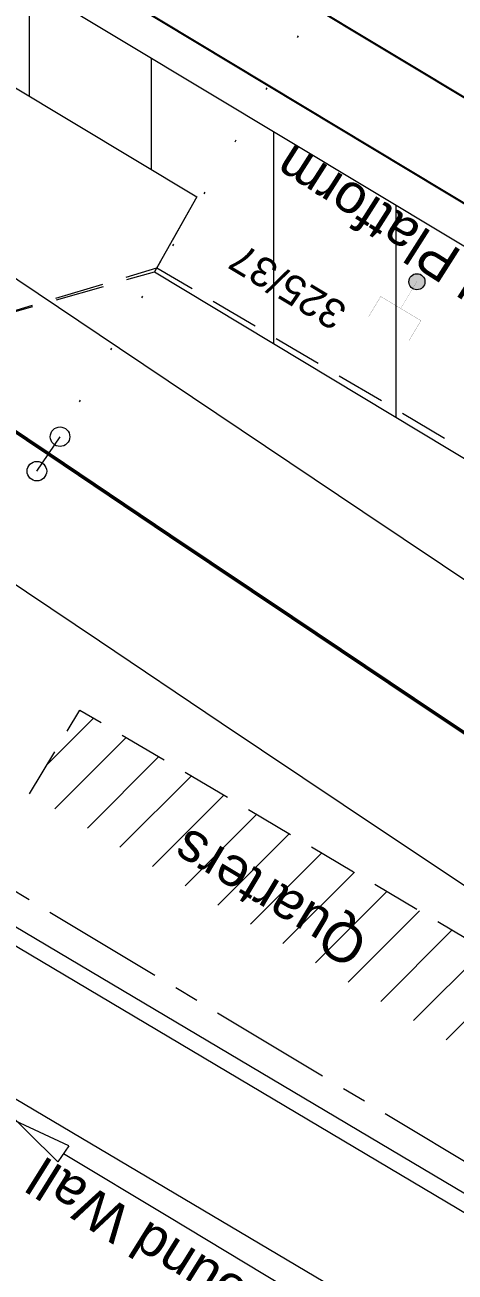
# Model space of a CAD drawing. Header units: metres. Extents: x 560405 to 1249476, y 3385111 to 6787087.
# Drawn here: x 624135.4 to 624157.4, y 3393725 to 3393788.7 of the extents above; entities that cross this region are included whole.
import ezdxf
from ezdxf.enums import TextEntityAlignment as Align

# ---------------------------------------------------------------- set-up
doc = ezdxf.new("R2010")
doc.units = ezdxf.units.M
doc.header["$MEASUREMENT"] = 0
for name, pattern in [('ACAD_ISO07W100', [3, 0, -3]), ('CENTER', [2, 1.25, -0.25, 0.25, -0.25]), ('DASHED', [0.75, 0.5, -0.25])]:
    doc.linetypes.add(name, pattern=pattern)
for name, color, linetype, lineweight in [('Cardinal_Leader', 10, 'Continuous', 0), ('Compound Wall', 7, 'Continuous', 13), ('DOTED LINE', 7, 'ACAD_ISO07W100', 18), ('Existing Railway Boundary', 7, 'CENTER', 0), ('Gate', 7, 'Continuous', 13), ('Govt buliding', 7, 'Continuous', 13), ('Grill', 7, 'Continuous', 13), ('NEW MANDI GOBINDGARH PLATFORM', 1, 'Continuous', 0), ('OHE MAST', 7, 'Continuous', 0), ('OHE MAST TEXT', 7, 'Continuous', 0), ('Platform', 7, 'Continuous', 0), ('PROPOSED DFCC TRACK', 1, 'Continuous', 0), ('Subroad Edge', 34, 'Continuous', 0), ('Text', 7, 'Continuous', 0)]:
    doc.layers.add(name, color=color, linetype=linetype, lineweight=lineweight)
doc.layers.add('OP-3 CH UP', color=7, linetype='Continuous')
doc.layers.add('Point Code', color=7, linetype='Continuous')
doc.styles.add('ARIAL', font='arial.ttf')
doc.styles.get("Standard").update_dxf_attribs({"font": 'arial.ttf'})
doc.styles.add('Text', font='arial.ttf', dxfattribs={"height": 2})
doc.linetypes.add('F-LINE', pattern='A,0.6,["X",Standard,S=0.3,R=0,X=0,Y=-0.15],0.1', length=0.7)

# ---------------------------------------------------------------- blocks, each defined once
blk = doc.blocks.new('GT')
at = {"layer": 'Gate'}
for p, q in [((-0.5, -0.5), (-0.5, 0.5)), ((-0.5, 0.5), (0.5, -0.5)), ((0.5, 0.5), (0.5, -0.5))]:
    blk.add_line(p, q, dxfattribs=at)
at = {"layer": 'Gate', "flags": 128}
blk.add_lwpolyline([(0.5, 0.5), (-0.5, -0.5)], dxfattribs=at)
blk = doc.blocks.new('OHE MAST')
h = blk.add_hatch(color=256)
edge = h.paths.add_edge_path()
edge.add_arc((0, 0), 0.4115136487034073, 0, 360)
at = {"lineweight": 13, "const_width": 0.008, "flags": 128}
for points in [[(1.200000000093132, 2.8), (1.200000000093132, 1.6), (-1.199999999906868, 1.6), (-1.199999999906868, 2.8)], [(9.313225746154786e-11, 1.6), (0, 0)]]:
    blk.add_lwpolyline(points, dxfattribs=at)
blk.add_circle((0, 0), 0.4115136487034073)
blk = doc.blocks.new('IR YARD GVG SURVEY DATA')
at = {"layer": 'Point Code'}
for points in [[(469.59662819951, -308.5986517633875), (418.0004446375572, -277.6348456804273), (393.5273563146798, -262.9309721758385), (385.0562953778223, -257.8288366241591), (376.2976407405612, -252.5805431762125), (367.5535959162706, -247.3370964195466), (358.8191394733252, -242.0937824080071), (349.728335489501, -236.6197789354667), (341.1100180816398, -231.4411491755618), (332.6588099496242, -226.3503659383037), (324.1754077804134, -221.2742638191098), (315.4675063928215, -216.0447026537136), (291.60617584411, -201.7418365160161), (286.5175081846273, -198.6022091253867), (229.6975189846754, -164.5756109892135), (-44.93120048456618, 0.80944272703141), (-277.5737469796792, 140.8444503059364), (-386.4566428520636, 206.4833873087807), (-446.0607546468921, 242.2842125915448), (-475.4482587726435, 259.7013111621523)], [(-370.4281217708756, 191.2172618827545), (-335.7304330617336, 170.3427807513098), (-281.3252116281805, 137.6737072430214), (-47.26612189537127, -3.176565798414998), (226.8052421017836, -168.2143022085505), (266.8576095613603, -192.4391822710227)]]:
    blk.add_lwpolyline(points, dxfattribs=at)

msp = doc.modelspace()

# ---------------------------------------------------------------- hatches: boundary and pattern name
at = {"layer": 'Govt buliding', "linetype": 'ByBlock', "lineweight": 9, "ltscale": 5}
h = msp.add_hatch(dxfattribs=at)
h.set_pattern_fill('ANSI31', color=3, scale=15)
h.set_pattern_definition([(45, (0, 0), (-1.325825214724776, 1.325825214724777), [])])
h.paths.add_polyline_path([(624135.6107398212, 3393749.424935068), (624138.1979273079, 3393753.702263271), (624177.5864305667, 3393730.448724996), (624174.9992430798, 3393726.171396794)])
at = {"layer": 'NEW MANDI GOBINDGARH PLATFORM', "lineweight": 15}
h = msp.add_hatch(dxfattribs=at)
h.set_pattern_fill('ANSI31', scale=50, angle=45)
h.set_pattern_definition([(90, (-251.891050261911, -273.0517975003459), (-6.25, 1.332267629550188e-15), [])])
h.paths.add_polyline_path([(624531.0563110168, 3393545.209085765), (624534.126806421, 3393550.880961797), (624527.8673639194, 3393554.664597714), (624502.8936398631, 3393569.715485753), (624461.8899023569, 3393594.330464232), (624339.8563471317, 3393668.192406788), (624320.7852161267, 3393679.698453534), (624281.8522520629, 3393703.193872817), (624262.6294389664, 3393714.772735546), (624227.0881543352, 3393736.191537027), (624199.5250948049, 3393752.812691549), (624178.1974745846, 3393765.183559968), (624123.5677080745, 3393798.001830291), (624114.1252897602, 3393803.765354143), (624077.3448198113, 3393825.836372982), (624070.3440245881, 3393829.888652282), (624067.9669187015, 3393825.977399806), (624089.0533751984, 3393813.418959396), (624112.5368781233, 3393798.959651568), (624144.1750524866, 3393779.949752233), (624142.0144328437, 3393776.11632626), (624164.6781663595, 3393762.452860814), (624193.7862760259, 3393745.408974888), (624207.1144938349, 3393737.364828542), (624219.9599898973, 3393729.629795988), (624244.6521713734, 3393714.747829717), (624256.7934944996, 3393707.423582429), (624269.6295742925, 3393699.674186509), (624277.5418253167, 3393694.897404028), (624276.664963599, 3393693.328089886), (624276.8290509454, 3393693.236405303), (624289.6380294989, 3393685.608475956), (624290.963565363, 3393687.274441509), (624298.3125943361, 3393682.852420005), (624297.7761449645, 3393681.899936589), (624323.4866933323, 3393666.337570079), (624329.8275222398, 3393662.741726443), (624362.6205101281, 3393642.931722201), (624372.0093913946, 3393637.505131432), (624370.3169904641, 3393634.158728528), (624380.4796027936, 3393632.492476434), (624381.4659639295, 3393634.176050988), (624451.8694660156, 3393594.192722301), (624449.8440797535, 3393591.133705121), (624499.8910332065, 3393563.879459414)])

# ---------------------------------------------------------------- linework, layer by layer
at = {"layer": 'Cardinal_Leader', "linetype": 'Continuous', "lineweight": 13}
msp.add_line((624135.9956559782, 3393765.921084215), (624137.1786081144, 3393767.681679415), dxfattribs=at)
for centre in [(624137.1786081144, 3393767.681679415), (624135.9956559782, 3393765.921084215)]:
    msp.add_circle(centre, 0.5, dxfattribs=at)
at = {"layer": 'Compound Wall', "lineweight": 20, "flags": 128}
for points in [[(624104.1917986468, 3393762.76232004), (624104.0963846996, 3393761.493401879), (624107.7505491377, 3393759.242018094), (624128.8204400201, 3393746.239050884), (624190.8110837535, 3393709.452100773)], [(624137.3552812507, 3393731.039150911), (624142.6931579605, 3393727.828694365), (624162.6345181471, 3393715.80386592), (624162.4415781914, 3393715.699932398)]]:
    msp.add_lwpolyline(points, dxfattribs=at)
at = {"layer": 'Compound Wall', "flags": 128}
for points in [[(624104.1917986468, 3393762.76232004), (624104.0963846996, 3393761.493401879), (624107.7505491377, 3393759.242018094), (624128.8204400201, 3393746.239050884), (624190.8110837535, 3393709.452100773)], [(624137.3552812507, 3393731.039150911), (624142.6931579605, 3393727.828694365), (624162.6345181471, 3393715.80386592), (624162.4415781914, 3393715.699932398)]]:
    msp.add_lwpolyline(points, dxfattribs=at)
at = {"layer": 'DOTED LINE', "color": 1, "linetype": 'ACAD_ISO07W100', "lineweight": 18}
msp.add_line((624136.5868330521, 3393766.800881765), (624224.1631315805, 3393913.26706575), dxfattribs=at)
at = {"layer": 'Existing Railway Boundary', "color": 36, "lineweight": 20, "ltscale": 5, "flags": 128}
msp.add_lwpolyline([(628955.3902732739, 3390792.723058028), (628931.5932907688, 3390806.500385017), (628894.0251022318, 3390836.995460028), (628805.3605320965, 3390890.975840149), (628763.1272062728, 3390916.934344674), (628721.407680707, 3390942.833331648), (628634.7682703518, 3390998.531336348), (628587.0910100004, 3391026.34260588), (628541.4721039116, 3391053.725168994), (628498.5869052905, 3391079.416409865), (628461.1936186409, 3391101.046613703), (628391.2270557452, 3391146.468232693), (628362.6236881403, 3391162.497294814), (628324.6396915168, 3391185.704854191), (628291.5767387678, 3391211.693334398), (628254.0780513309, 3391235.940269683), (628157.3612442815, 3391308.276656791), (628174.1002400358, 3391326.914282284), (628137.3570469138, 3391356.976130079), (627964.1475777351, 3391459.192332326), (627842.8937228112, 3391531.911468493), (627628.813813142, 3391662.215341115), (627542.6631218893, 3391714.392008408), (627424.9352329314, 3391785.370483662), (627222.9647924902, 3391909.273647795), (627204.5724904332, 3391920.639434029), (627188.7439894937, 3391930.178356955), (627172.9334215028, 3391939.706449563), (627156.2431456054, 3391949.76741637), (627139.5672462361, 3391959.819706094), (627123.6009795272, 3391969.411332748), (627107.6038399794, 3391979.021510864), (627094.8625704406, 3391986.712295489), (627082.1497442682, 3391994.385911074), (627065.7487619667, 3392004.258619886), (627049.3374702415, 3392014.137529942), (627032.6946085171, 3392024.147551132), (627016.0308711323, 3392034.170143878), (627000.420376913, 3392043.594052591), (626984.8328991623, 3392053.004049046), (626968.8891239612, 3392062.606432878), (626952.936336905, 3392072.214232735), (626935.7843826492, 3392082.528199357), (626918.6204792075, 3392092.849216555), (626911.602771725, 3392097.064514985), (626893.0809070546, 3392108.224601378), (626874.5706362354, 3392119.377721166), (626856.226800214, 3392130.433638213), (626837.8855219207, 3392141.48806134), (626820.3864412948, 3392152.027365282), (626802.8816263428, 3392162.570027599), (626783.4723509828, 3392174.252045597), (626764.0576662605, 3392185.93738366), (626746.1558024856, 3392196.711944656), (626728.25434483, 3392207.486260921), (626707.0601494851, 3392220.25719126), (626685.874617161, 3392233.022905185), (626648.9407838711, 3392255.255342558), (626610.671178175, 3392278.267601481), (626591.3871420465, 3392289.886470919), (626572.118404023, 3392301.496121166), (626553.8402404673, 3392312.490434418), (626535.5662733016, 3392323.482259882), (626522.8302868225, 3392331.10614821), (626502.0043314074, 3392343.702367709), (626484.7028372803, 3392354.080706529), (626467.0127445202, 3392364.771699431), (626449.284922556, 3392375.422128885), (626424.4420362402, 3392390.265280942), (626407.8647357449, 3392400.313634203), (626390.2842771373, 3392410.98362246), (626378.1904482294, 3392418.107321328), (626367.3818835471, 3392424.678159119), (626356.7584849813, 3392431.135491002), (626339.0548309191, 3392441.712642831), (626324.6325456513, 3392450.484461834), (626311.6182312528, 3392458.312927658), (626290.6127620962, 3392470.99309603), (626276.241793642, 3392479.644590152), (626252.5580761821, 3392493.964849103), (626233.8146211812, 3392505.246747532), (626215.054065092, 3392516.538939379), (626191.0882038466, 3392530.957724651), (626167.1186344044, 3392545.378731335), (626148.2507515505, 3392556.739669695), (626129.3894809322, 3392568.096655732), (626109.0675594844, 3392580.324070476), (626088.7403675024, 3392592.55459393), (626063.7845793149, 3392607.596163199), (626038.8416406431, 3392622.63000052), (626017.6425292065, 3392635.418185332), (625996.4509185355, 3392648.201604738), (625974.9359047018, 3392661.160212598), (625952.8751190196, 3392674.488802433), (625933.5371605121, 3392686.104510253), (625914.1589659199, 3392697.744387005), (625896.1454672009, 3392708.614764886), (625885.6622147305, 3392714.935025863), (625875.1898497081, 3392721.248586014), (625871.6088065823, 3392723.397883732), (625854.6292729989, 3392733.620205564), (625837.6635911227, 3392743.834208629), (625819.8658659357, 3392754.563131441), (625802.09270596, 3392765.277202951), (625784.0738114975, 3392776.097383261), (625766.027885956, 3392786.933815166), (625747.7802281049, 3392797.925818165), (625729.6331488248, 3392808.856651852), (625710.0130936312, 3392820.4000634), (625690.2406369286, 3392832.033081949), (625670.557112395, 3392843.821259058), (625650.9098479383, 3392855.588122765), (625631.8821292638, 3392867.060174603), (625612.8814696783, 3392878.515923284), (625595.4116156301, 3392889.056968671), (625577.9617409202, 3392899.585960442), (625560.9769649641, 3392909.798433078), (625543.9664864696, 3392920.026267886), (625527.0929393494, 3392930.202454609), (625510.2316737374, 3392940.371314832), (625492.2072369083, 3392951.250106034), (625474.188702711, 3392962.125336059), (625459.4134822922, 3392971.043885786), (625444.6385447177, 3392979.96226348), (625429.7391924019, 3392988.965470577), (625414.8650904412, 3392997.953428239), (625398.0893746738, 3393008.047968151), (625381.2877988192, 3393018.158061214), (625364.4876137333, 3393028.294321326), (625347.666807639, 3393038.443073131), (625341.4954036948, 3393042.196158622), (625336.6811458175, 3393045.148786399), (625324.975767858, 3393052.185398954), (625313.1706258499, 3393059.28198675), (625305.1662410959, 3393064.122010302), (625297.2032297447, 3393068.937166527), (625281.7487516811, 3393078.235431037), (625266.3026761316, 3393087.553947532), (625250.5827399951, 3393097.000154667), (625234.857644122, 3393106.474794557), (625220.962924009, 3393114.844075147), (625207.0756008336, 3393123.208876482), (625191.9733925246, 3393132.282352041), (625166.0786456075, 3393147.773257642), (625153.4580794208, 3393156.058067555), (625151.1140306528, 3393150.701806309), (625147.8866064136, 3393153.755109538), (625116.7003176456, 3393173.328725581), (625093.3281009087, 3393188.004102509), (625071.1556376488, 3393203.04771609), (625055.715686105, 3393212.822521503), (625027.3996751768, 3393228.609579806), (625007.6824612496, 3393240.566858056), (624979.824988589, 3393257.460702856), (624954.8894415741, 3393272.582579359), (624917.8619030291, 3393296.908772878), (624917.926044002, 3393297.735427822), (624854.2544398054, 3393338.380601088), (624790.171427503, 3393374.110708836), (624761.6212498709, 3393391.194653209), (624742.873096604, 3393402.413231659), (624713.9783118643, 3393419.703383108), (624678.9616708527, 3393441.619632704), (624667.4094892285, 3393431.60046909), (624566.1173146247, 3393492.840190136), (624519.8877592165, 3393520.939082446), (624450.2812852944, 3393561.729595911), (624447.0221203492, 3393556.338133974), (624253.5788529769, 3393673.137691705), (624021.972684709, 3393812.249321262)], dxfattribs=at)
at = {"layer": 'Govt buliding', "color": 3, "linetype": 'DASHED', "lineweight": 18, "ltscale": 5, "flags": 128}
msp.add_lwpolyline([(624135.6107398212, 3393749.424935068), (624138.1979273079, 3393753.702263271), (624177.5864305667, 3393730.448724996), (624174.9992430798, 3393726.171396794)], dxfattribs=at)
at = {"layer": 'Grill', "color": 10, "linetype": 'F-LINE', "lineweight": 13, "ltscale": 5, "flags": 128}
for points in [[(624777.2946276758, 3393405.064134479), (624328.8564055298, 3393656.250616519), (624322.3136873507, 3393659.916101648), (624315.7749482176, 3393663.583387932), (624309.2462950738, 3393667.253072919), (624302.722809053, 3393670.931936054), (624296.2088873492, 3393674.621525811), (624289.706281615, 3393678.324868904), (624283.2167634007, 3393682.044974789), (624276.736590286, 3393685.788031412, -0.01275446457818694), (624190.1042950297, 3393739.034674017), (624183.8381090391, 3393743.125887812), (624177.5881793458, 3393747.235804532), (624171.3472952937, 3393751.36496828), (624165.1135711096, 3393755.510439842), (624158.8850982051, 3393759.669288919), (624152.6574169687, 3393763.840287982), (624146.4349172835, 3393768.016278829), (624140.2118029916, 3393772.196913349), (624017.6744089043, 3393854.530360674), (624011.4483427434, 3393858.712977396), (624005.2182489973, 3393862.894062119), (623998.9779071915, 3393867.073544058), (623992.731690731, 3393871.244240787), (623986.4751254665, 3393875.404901832), (623980.2062823576, 3393879.552564163), (623973.9232516146, 3393883.684247938), (623967.6294238399, 3393887.793509146, 0.004000562040747724), (623940.573756984, 3393905.082649282), (623934.2006406139, 3393909.067831786), (623927.8117117758, 3393913.033796689), (623921.414243359, 3393916.980173814), (623915.0101369027, 3393920.909948273), (623908.6012708783, 3393924.826115411), (623902.1921077274, 3393928.730092206), (623895.777985513, 3393932.62885044), (623889.3645964544, 3393936.523043198), (623855.7286428883, 3393956.943102437)], [(624177.7050018697, 3393731.977118797), (624177.7050018695, 3393731.977118797), (624169.159668705, 3393737.224530751), (624164.1613229347, 3393740.531592376), (624157.9047577521, 3393744.692253367), (624151.6585415301, 3393748.862949935), (624145.4232628281, 3393753.039037412), (624139.190636525, 3393757.221817459), (624132.9624612834, 3393761.405850158), (624010.4242238544, 3393843.73986408), (624004.1990010354, 3393847.921914204), (623997.9739682394, 3393852.099600748), (623991.7513502893, 3393856.267205226), (623985.5228772587, 3393860.426054388), (623979.2891531561, 3393864.571525896), (623973.0482690574, 3393868.700689672), (623966.9319862302, 3393873.086736233), (623960.9522292955, 3393877.65465506, 0.04858971061230374), (623934.0221614751, 3393895.341436047), (623927.6770347548, 3393899.309116304), (623921.2954657832, 3393903.007449674), (623914.9265297981, 3393906.936226129), (623908.4610966014, 3393910.390174909), (623902.0704361316, 3393914.295217459), (623895.5945500452, 3393918.405106327), (623889.1146029518, 3393922.18123635), (623882.6478947328, 3393925.718722278), (623849.0293254206, 3393945.802089728)]]:
    msp.add_lwpolyline(points, format="xyb", dxfattribs=at)
at = {"layer": 'Grill', "flags": 128}
msp.add_lwpolyline([(624064.0877108041, 3393831.395097967), (624062.7066240498, 3393829.122679638), (624089.0533751984, 3393813.418959396), (624112.5368781233, 3393798.959651568), (624144.1750524866, 3393779.949752233)], dxfattribs=at)
at = {"layer": 'Grill', "color": 3, "linetype": 'DASHED', "lineweight": 18, "ltscale": 5, "flags": 128}
for points in [[(624113.8265251548, 3393779.477390569), (624118.904469295, 3393781.142586824), (624130.799795454, 3393772.912315577), (624142.0144328437, 3393776.11632626)], [(624113.8265251548, 3393779.477390569), (624118.904469295, 3393781.142586824), (624130.799795454, 3393772.912315577), (624142.1352749827, 3393776.316754048)], [(624144.1750524866, 3393779.949752233), (624142.1352749827, 3393776.316754048), (624164.8108348135, 3393762.894662339), (624194.246094114, 3393745.918622264), (624211.9674402854, 3393734.651968678), (624224.4542467758, 3393727.957449691), (624252.6982355085, 3393710.004998089), (624258.1100124811, 3393707.632840505), (624275.1519107048, 3393696.593659777), (624277.8496660499, 3393695.407310679), (624276.6093803804, 3393693.228612934)]]:
    msp.add_lwpolyline(points, dxfattribs=at)
at = {"layer": 'OP-3 CH UP', "color": 40, "lineweight": 9, "true_color": 0xf8d731}
for radius in [8763.390204008203, 8182.523579919245, 7294.120923781302]:
    msp.add_circle((624059.7714463129, 3393874.418761324), radius, dxfattribs=at)
at = {"layer": 'Platform', "lineweight": 15, "flags": 128}
msp.add_lwpolyline([(624199.5250948049, 3393752.812691549), (624178.1974745846, 3393765.183559968), (624123.5677080745, 3393798.001830291), (624114.1252897602, 3393803.765354143), (624077.3448198113, 3393825.836372982), (624066.4027446778, 3393832.195326242), (624064.0256387913, 3393828.284073766), (624089.0533751984, 3393813.418959396), (624112.5368781233, 3393798.959651568), (624144.1750524866, 3393779.949752233), (624142.0144328437, 3393776.11632626), (624164.6781663595, 3393762.452860814), (624193.7862760259, 3393745.408974888), (624207.1144938349, 3393737.364828542)], dxfattribs=at)
at = {"layer": 'PROPOSED DFCC TRACK', "color": 1, "linetype": 'Continuous', "lineweight": 50, "flags": 128}
msp.add_lwpolyline([(624273.4804040088, 3393680.162439435, -0.01275592841427827), (624186.5556637518, 3393733.588826956), (624180.2756529322, 3393737.689067028), (624174.009172717, 3393741.809867273), (624167.7543091142, 3393745.948280328), (624161.5091644308, 3393750.101346604), (624155.2718198675, 3393754.266119427), (624149.0403398984, 3393758.439662697), (624142.8127765391, 3393762.619048389), (624136.5871320462, 3393766.801381815), (624014.0493163792, 3393849.135112377)], format="xyb", dxfattribs=at)
at = {"layer": 'Subroad Edge', "lineweight": 15, "flags": 128}
for points in [[(624047.6066521654, 3393787.637323516), (624062.9511065568, 3393778.145594188), (624102.1417422156, 3393753.797455463), (624124.3616155904, 3393740.075029533), (624162.6423543167, 3393717.385603517), (624163.5905886736, 3393716.834633629), (624175.5529628607, 3393709.463941108), (624193.289266488, 3393698.936305039), (624217.5450805769, 3393684.131015445), (624253.6219855199, 3393662.201238112), (624267.9635693335, 3393653.605035351), (624275.6743890886, 3393648.653171906), (624280.5189247682, 3393654.91180235), (624294.3114897163, 3393647.880550663), (624334.3990909726, 3393624.936367529), (624337.5026890355, 3393620.532035576)], [(624340.1135721108, 3393634.133855334), (624338.5627792425, 3393634.110232931), (624298.6625006088, 3393653.084027995), (624286.380727128, 3393659.723849822), (624271.7249222208, 3393662.206395567), (624256.9526861369, 3393668.277254276), (624220.9850759426, 3393690.082049182), (624196.067774285, 3393705.091920326), (624167.6023421139, 3393722.213520807), (624128.5355980172, 3393745.416907906), (624107.5367773512, 3393758.566767537), (624066.1689625316, 3393784.013354355)]]:
    msp.add_lwpolyline(points, dxfattribs=at)

# ---------------------------------------------------------------- block references
at = {"layer": 'Gate', "xscale": 5.700527595777465, "yscale": 0.9997814888905844, "zscale": 2.387316897097714, "rotation": 325.2838740146934}
msp.add_blockref('GT', (624135.0031204835, 3393732.648915939), dxfattribs=at)
msp.add_blockref('GT', (624135.0031204835, 3393732.648915939), dxfattribs=at)
at = {"layer": 'OHE MAST', "color": 2, "rotation": 149.0208306544455}
msp.add_blockref('OHE MAST', (624155.4280725535, 3393775.605351514), dxfattribs=at)
at = {"layer": 'Point Code'}
msp.add_blockref('IR YARD GVG SURVEY DATA', (624331.075, 3393706.9861), dxfattribs=at)

# ---------------------------------------------------------------- texts
at = {"layer": 'Govt buliding', "color": 3, "linetype": 'DASHED', "lineweight": 18, "ltscale": 5, "style": 'Text'}
msp.add_text('Quarters', height=2, rotation=148.9910249972878, dxfattribs=at).set_placement((624147.892866562, 3393744.085052411), align=Align.MIDDLE_CENTER)
at = {"layer": 'OHE MAST TEXT', "style": 'ARIAL'}
msp.add_text('325/37', height=1.5, rotation=149, dxfattribs=at).set_placement((624151.9527032403, 3393774.338739639))
at = {"layer": 'Text'}
msp.add_text('Low Level Platform', height=2, rotation=147.5177979119052, dxfattribs=at).set_placement((624169.0807966184, 3393769.957347345))
at = {"layer": 'Text', "style": 'ARIAL'}
msp.add_text('Compound Wall', height=2, rotation=148.0231035772887, dxfattribs=at).set_placement((624153.2248420926, 3393720.417349968))

doc.saveas('drawing.dxf')
